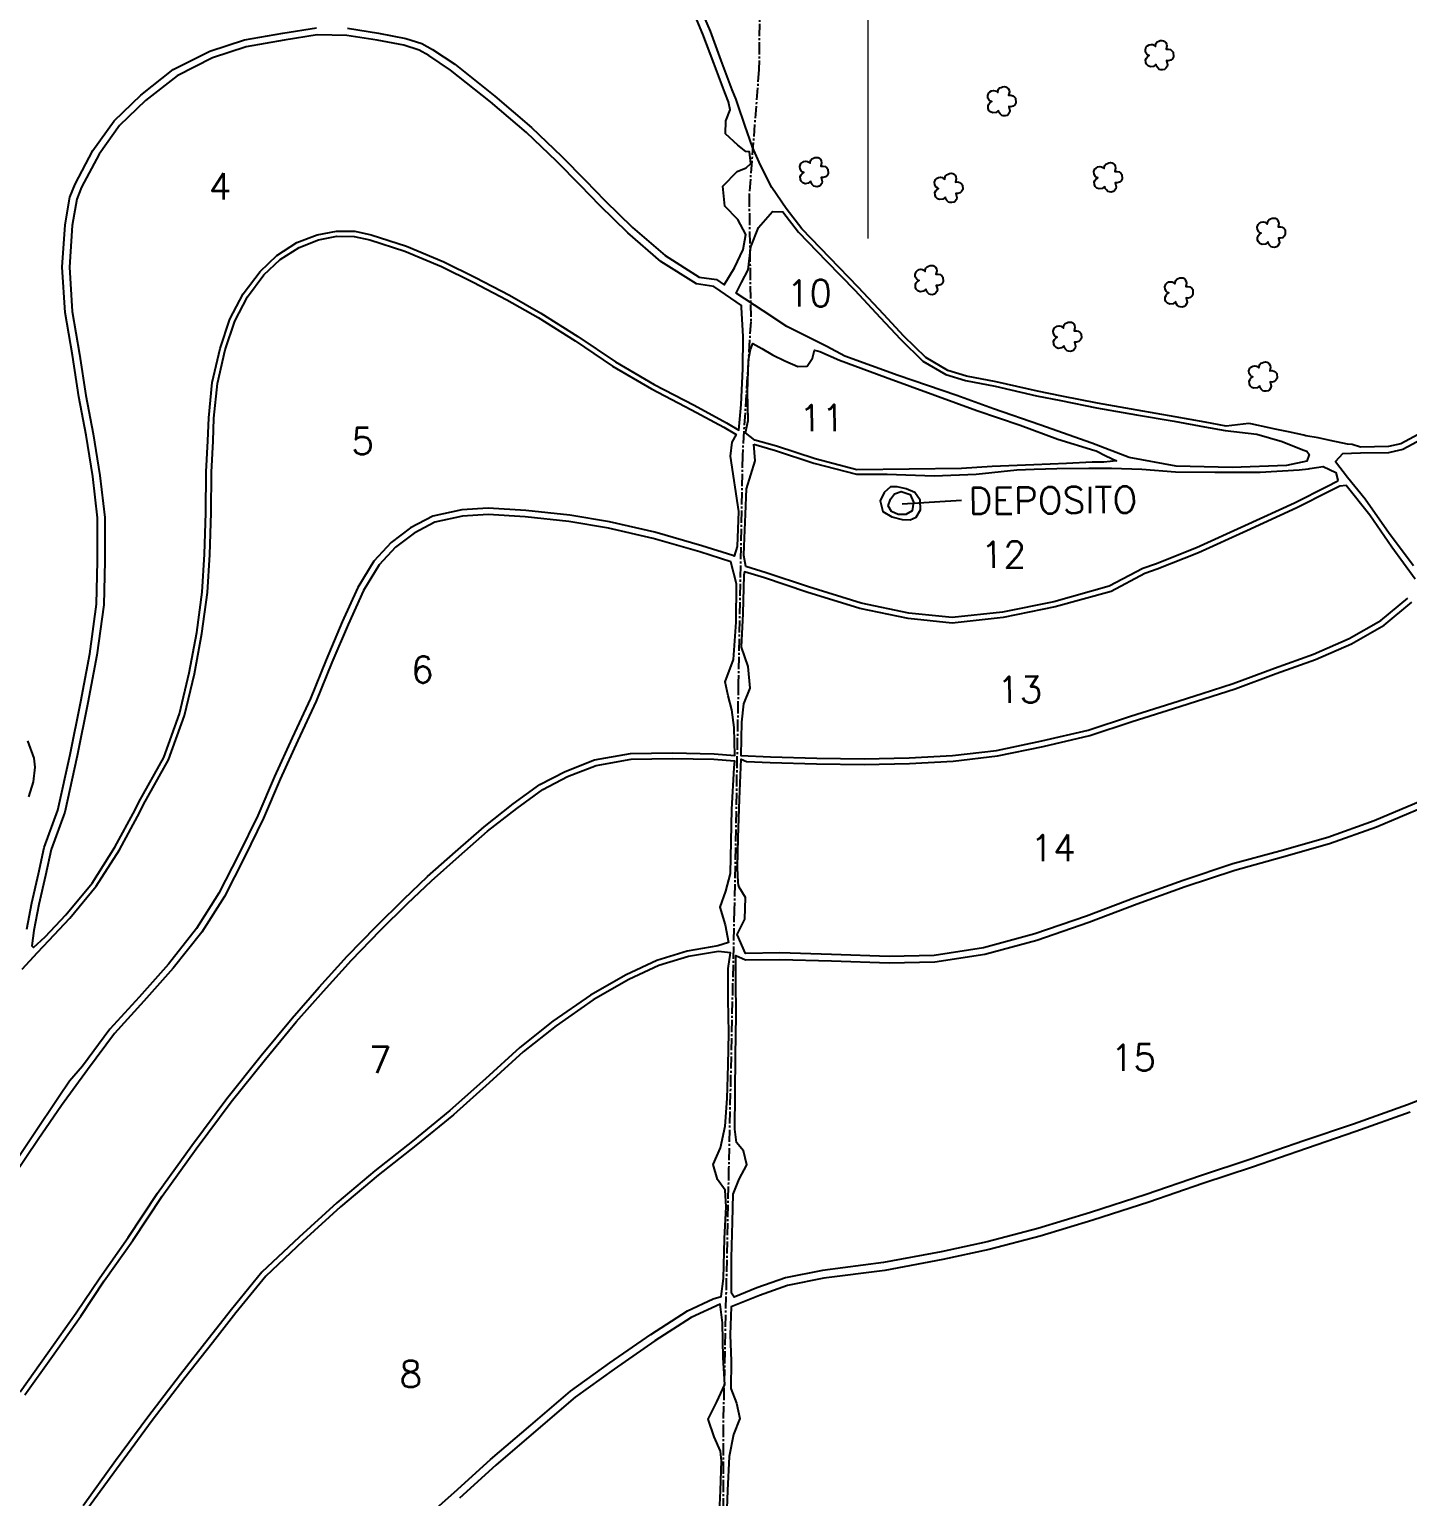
# Model space of a CAD drawing. Extents: x 725222 to 727322, y 7821032 to 7824002.
# Drawn here: x 725588 to 726265, y 7822254 to 7822974 of the extents above; entities that cross this region are included whole.
import ezdxf

# ---------------------------------------------------------------- set-up
doc = ezdxf.new("R2010")
doc.units = 0
doc.header["$MEASUREMENT"] = 0
doc.linetypes.add('CENTER2', pattern=[1.125, 0.75, -0.125, 0.125, -0.125])
doc.linetypes.add('CONTINUO', pattern=[0])
for name, color, linetype, lineweight in [('0114001243', 1, 'Continuous', 25), ('MALHA', 8, 'Continuous', 9), ('TEXTO_DIVERSOS', 7, 'Continuous', 5)]:
    doc.layers.add(name, color=color, linetype=linetype, lineweight=lineweight)
for name, color, linetype in [('0114001243003', 5, 'Continuous'), ('0114001243004', 5, 'Continuous'), ('0114001243005', 5, 'Continuous'), ('0114001243006', 5, 'Continuous'), ('0114001243007', 5, 'Continuous'), ('0114001243008', 5, 'Continuous'), ('0114001243009', 5, 'Continuous'), ('0114001243010', 5, 'Continuous'), ('0114001243011', 5, 'Continuous'), ('0114001243012', 5, 'Continuous'), ('0114001243013', 5, 'Continuous'), ('0114001243014', 5, 'Continuous'), ('0114001243015', 5, 'Continuous'), ('0114001243016', 5, 'Continuous'), ('0114001243017', 5, 'Continuous'), ('_SIMBOLO ARVORE', 118, 'Continuous'), ('DEPOSITO', 7, 'Continuous'), ('REDE_DE_LUZ', 6, 'Continuous'), ('TEXTO_NUN_TAL', 7, 'Continuous')]:
    doc.layers.add(name, color=color, linetype=linetype)
doc.styles.add('Simplex', font='simplex.shx')

msp = doc.modelspace()

# ---------------------------------------------------------------- linework, layer by layer
at = {"layer": '0114001243'}
msp.add_lwpolyline([(726272.65, 7822776.65), (726262.01, 7822770.82), (726255.96, 7822769.49), (726242.12, 7822769.27), (726238.16, 7822770.5), (726235.73, 7822770.63), (726227.3, 7822772.43), (726221.31, 7822773.82), (726215.4, 7822774.87), (726214.27, 7822775.11), (726206.75, 7822776.72), (726200.29, 7822778.02), (726197.29, 7822778.8), (726188.28, 7822780.68), (726187.29, 7822780.81), (726176.11, 7822779.59), (726165.92, 7822781.45), (726151.03, 7822784.2), (726132.45, 7822787.36), (726112.89, 7822790.82), (726095.37, 7822794.35), (726083.4, 7822796.66), (726063.19, 7822801.4), (726048.62, 7822804.13), (726039.34, 7822806.94), (726028.56, 7822813.32), (726017.8, 7822823.82), (726007.85, 7822834.4), (725995.31, 7822847.87), (725981.44, 7822862.2), (725967.65, 7822876.41), (725959.98, 7822886.43), (725952.95, 7822896.86), (725947.28, 7822907.84), (725943.43, 7822916.58), (725939.69, 7822927.5), (725936.19, 7822937.5), (725935.41, 7822939.97), (725933.37, 7822944.86), (725928.05, 7822959.17), (725922.7, 7822973.65), (725916.22, 7822988.63)], dxfattribs=at)
at = {"layer": '0114001243003'}
for points in [[(725744.38, 7822975.02), (725759.51, 7822972.65), (725772.94, 7822970.05), (725780.89, 7822967.51), (725786.16, 7822964.65), (725797.06, 7822957.32), (725816.77, 7822941.66), (725834.72, 7822926.35), (725849.48, 7822912.15), (725861.3, 7822900.2), (725870.84, 7822890.37), (725884.43, 7822877.16), (725900.47, 7822863.34), (725917.14, 7822852.79), (725925.69, 7822851.57), (725929.54, 7822848.91), (725934.49, 7822857.33), (725938.82, 7822866.4), (725940.05, 7822873.73), (725936.19, 7822881.04), (725929.87, 7822887.59), (725928.79, 7822897.4), (725935.79, 7822904.72), (725940.26, 7822906.49), (725942.54, 7822908.58), (725941.94, 7822914.29), (725940.08, 7822914.51), (725936.1, 7822917.62), (725930.15, 7822923.13), (725930.32, 7822929.53), (725932.35, 7822935.02), (725931.64, 7822938.84), (725929.73, 7822943.43), (725924.38, 7822957.81), (725919.06, 7822972.2), (725912.68, 7822986.96)], [(725586.78, 7822532.45), (725589.29, 7822545.34), (725592.53, 7822559.62), (725595.27, 7822572.48), (725602, 7822590.83), (725608.13, 7822618.3), (725613.37, 7822644.23), (725617.66, 7822667.64), (725621.04, 7822692.13), (725621.54, 7822713.3), (725621.55, 7822734.54), (725619.19, 7822754.81), (725615.9, 7822775.13), (725612.25, 7822794), (725609.22, 7822814.36), (725605.58, 7822835.42), (725604.16, 7822857.59), (725605.53, 7822878.5), (725607.92, 7822891.99), (725610.52, 7822898.49), (725619.26, 7822915.04), (725629.68, 7822929.62), (725642.81, 7822942.13), (725658.72, 7822954.69), (725676.65, 7822963.75), (725693.68, 7822969.34), (725712.64, 7822972.63), (725729.12, 7822975.28)], [(725587.01, 7822624.88), (725590.21, 7822616.41), (725590.64, 7822611.96), (725589.88, 7822604.84), (725587.56, 7822597.37)]]:
    msp.add_lwpolyline(points, dxfattribs=at)
at = {"layer": '0114001243004'}
msp.add_lwpolyline([(725937.88, 7822790.12), (725938.61, 7822807.63), (725938.74, 7822823.57), (725937.99, 7822837.91), (725938.01, 7822838.8), (725927.55, 7822846.03), (725924.38, 7822848.22), (725915.9, 7822849.43), (725898.38, 7822860.52), (725882.06, 7822874.58), (725868.37, 7822887.89), (725858.8, 7822897.75), (725847.03, 7822909.66), (725832.37, 7822923.76), (725814.55, 7822938.96), (725795, 7822954.49), (725784.35, 7822961.65), (725779.51, 7822964.28), (725772.07, 7822966.65), (725758.9, 7822969.2), (725744.08, 7822971.53), (725729.37, 7822971.78), (725713.22, 7822969.17), (725694.53, 7822965.94), (725677.99, 7822960.51), (725660.61, 7822951.73), (725645.1, 7822939.49), (725632.33, 7822927.32), (725622.25, 7822913.19), (725613.7, 7822897.02), (725611.3, 7822891.03), (725609.01, 7822878.08), (725607.67, 7822857.58), (725609.06, 7822835.83), (725612.67, 7822814.91), (725615.7, 7822794.59), (725619.34, 7822775.74), (725622.65, 7822755.3), (725625.05, 7822734.74), (725625.04, 7822713.26), (725624.54, 7822691.85), (725621.11, 7822667.08), (725616.81, 7822643.57), (725611.55, 7822617.57), (725605.37, 7822589.84), (725598.65, 7822571.51), (725595.95, 7822558.87), (725592.72, 7822544.62), (725590.2, 7822531.75), (725589.25, 7822524.26), (725590.02, 7822523.5), (725595.85, 7822528.66), (725605.96, 7822539.51), (725618.8, 7822555.09), (725630.03, 7822572.76), (725640.01, 7822591.09), (725641.84, 7822594.85), (725654.11, 7822616.73), (725661.71, 7822638.16), (725666.6, 7822658.37), (725670.26, 7822678.17), (725672.94, 7822698.04), (725674.14, 7822716.63), (725674.74, 7822736.97), (725674.97, 7822757.07), (725675.75, 7822772.29), (725676.18, 7822783.65), (725677.86, 7822800.92), (725681.75, 7822817.72), (725686.57, 7822832.1), (725693.05, 7822844.48), (725701.39, 7822855.61), (725709.69, 7822863.39), (725719.45, 7822869.7), (725729.44, 7822873.62), (725738.97, 7822875.42), (725747.94, 7822875.27), (725756.06, 7822873.57), (725773.41, 7822867.96), (725791.68, 7822860.34), (725807.3, 7822852.6), (725823.94, 7822843.88), (725839.41, 7822835.14), (725857.58, 7822823.58), (725876, 7822811.17), (725895.07, 7822800.09), (725914.64, 7822789.86), (725930.53, 7822781.25), (725936.63, 7822777.58)], close=True, dxfattribs=at)
at = {"layer": '0114001243005'}
msp.add_lwpolyline([(725584.5, 7822512.77), (725591.97, 7822520.95), (725597.64, 7822526.82), (725607.9, 7822537.81), (725620.89, 7822553.57), (725632.24, 7822571.46), (725642.29, 7822589.91), (725644.12, 7822593.66), (725656.46, 7822615.67), (725664.18, 7822637.43), (725669.11, 7822657.84), (725672.79, 7822677.76), (725675.5, 7822697.78), (725676.71, 7822716.51), (725677.31, 7822736.91), (725677.54, 7822756.99), (725678.32, 7822772.17), (725678.74, 7822783.48), (725680.41, 7822800.51), (725684.23, 7822817.02), (725688.94, 7822831.09), (725695.23, 7822843.1), (725703.31, 7822853.89), (725711.28, 7822861.36), (725720.63, 7822867.4), (725730.16, 7822871.14), (725739.19, 7822872.85), (725747.65, 7822872.7), (725755.4, 7822871.08), (725772.51, 7822865.55), (725790.62, 7822858), (725806.13, 7822850.31), (725822.72, 7822841.62), (725838.09, 7822832.94), (725856.17, 7822821.43), (725874.63, 7822808.99), (725893.82, 7822797.84), (725913.43, 7822787.59), (725929.26, 7822779.02), (725935.3, 7822775.37), (725933.16, 7822771.75), (725932.4, 7822764.88), (725936.56, 7822737.7), (725935.89, 7822720.47), (725934.38, 7822715.75), (725933.77, 7822715.94), (725918.47, 7822720.81), (725895.35, 7822727.46), (725873.16, 7822732.49), (725853.56, 7822735.75), (725831.96, 7822738.16), (725813.52, 7822739.26), (725800.48, 7822738.48), (725786.27, 7822735.31), (725775.37, 7822729.67), (725765.79, 7822722.44), (725757.35, 7822713.24), (725749.51, 7822700.31), (725741.76, 7822683.36), (725733.83, 7822664.69), (725726.1, 7822645.75), (725717.1, 7822626.38), (725708.45, 7822607.36), (725700.24, 7822588.35), (725690.95, 7822569.27), (725681.1, 7822550.05), (725670.19, 7822532.73), (725656.34, 7822515.21), (725641.98, 7822499.1), (725627.5, 7822483.22), (725614.04, 7822465.13), (725607.74, 7822457.76), (725602.7, 7822450.17), (725589.68, 7822430.83), (725577.54, 7822412.78)], dxfattribs=at)
at = {"layer": '0114001243006'}
msp.add_lwpolyline([(725583.49, 7822305.18), (725597.13, 7822324.32), (725610.98, 7822343.86), (725622.56, 7822361.16), (725636.54, 7822381.02), (725651.05, 7822402.8), (725667.82, 7822426.2), (725684.97, 7822449.28), (725701.97, 7822470.37), (725717.08, 7822488.64), (725730.45, 7822503.88), (725744.25, 7822519.09), (725758.49, 7822533.67), (725771.97, 7822547.09), (725783.71, 7822558.29), (725797.49, 7822570.37), (725811.46, 7822582.65), (725825.85, 7822593.95), (725838.93, 7822603.43), (725851.4, 7822609.92), (725865.78, 7822615.57), (725883.43, 7822618.72), (725904.01, 7822618.98), (725924.55, 7822618.63), (725934.78, 7822617.82), (725934.32, 7822631.5), (725933.16, 7822640.26), (725931.46, 7822647.11), (725930.03, 7822653.99), (725933.98, 7822664.91), (725935.29, 7822683.19), (725935.5, 7822702.02), (725932.82, 7822712.95), (725917.56, 7822717.8), (725894.56, 7822724.42), (725872.56, 7822729.41), (725853.13, 7822732.64), (725831.69, 7822735.03), (725813.52, 7822736.12), (725800.92, 7822735.36), (725787.35, 7822732.34), (725777.05, 7822727), (725767.91, 7822720.11), (725759.87, 7822711.34), (725752.29, 7822698.84), (725744.64, 7822682.1), (725736.73, 7822663.49), (725728.98, 7822644.49), (725719.96, 7822625.07), (725711.32, 7822606.09), (725703.09, 7822587.04), (725693.76, 7822567.87), (725683.83, 7822548.5), (725672.76, 7822530.91), (725658.74, 7822513.19), (725644.31, 7822497), (725629.92, 7822481.22), (725616.57, 7822463.27), (725603.85, 7822445.78), (725592.28, 7822429.06), (725580.14, 7822411.02)], dxfattribs=at)
at = {"layer": '0114001243007'}
msp.add_lwpolyline([(725585.77, 7822303.62), (725599.38, 7822322.73), (725613.25, 7822342.29), (725624.83, 7822359.6), (725638.82, 7822379.46), (725653.32, 7822401.23), (725670.05, 7822424.58), (725687.15, 7822447.59), (725704.11, 7822468.62), (725719.18, 7822486.85), (725732.51, 7822502.04), (725746.26, 7822517.19), (725760.45, 7822531.73), (725773.9, 7822545.12), (725785.58, 7822556.25), (725799.31, 7822568.29), (725813.23, 7822580.52), (725827.51, 7822591.75), (725840.39, 7822601.08), (725852.55, 7822607.41), (725866.54, 7822612.9), (725883.69, 7822615.96), (725904, 7822616.22), (725924.42, 7822615.87), (725934.57, 7822615.07), (725934.25, 7822611.62), (725933.02, 7822591.4), (725932.39, 7822559.73), (725930.07, 7822551.12), (725927.28, 7822543.16), (725930.02, 7822534.61), (725931.62, 7822525.81), (725926.28, 7822524.17), (725911.28, 7822521.62), (725896.33, 7822517.05), (725881.3, 7822510.03), (725863.71, 7822500.02), (725845.22, 7822487.19), (725828.99, 7822474.3), (725812.11, 7822458.98), (725794.6, 7822443.31), (725776.3, 7822428.25), (725757.74, 7822413.66), (725739.15, 7822398.01), (725720.55, 7822381.1), (725702.23, 7822363.88), (725687.3, 7822345.64), (725675.81, 7822330.93), (725662.26, 7822313.71), (725646.22, 7822292.63), (725630.36, 7822271.24), (725614.4, 7822249.18)], dxfattribs=at)
at = {"layer": '0114001243008'}
msp.add_lwpolyline([(725779.23, 7822240.1), (725796.84, 7822255.66), (725814.68, 7822271.95), (725834.52, 7822288.77), (725853.97, 7822305.47), (725873.3, 7822319.4), (725893.35, 7822333.28), (725911.37, 7822344.94), (725924.02, 7822350.82), (725928.06, 7822352.01), (725929.2, 7822360.81), (725929.56, 7822380.38), (725930.46, 7822396.01), (725929.88, 7822404.24), (725926.11, 7822409.42), (725924.13, 7822416.83), (725927.65, 7822424.99), (725929.91, 7822435.65), (725930.95, 7822449.26), (725931.4, 7822465.55), (725931.7, 7822481.49), (725931.43, 7822497.95), (725931.38, 7822513.04), (725932.65, 7822520.82), (725926.74, 7822521.49), (725911.91, 7822518.96), (725897.31, 7822514.51), (725882.55, 7822507.62), (725865.16, 7822497.72), (725846.84, 7822485), (725830.75, 7822472.23), (725813.93, 7822456.96), (725796.37, 7822441.25), (725778, 7822426.13), (725759.46, 7822411.55), (725740.94, 7822395.96), (725722.4, 7822379.1), (725704.23, 7822362.02), (725689.43, 7822343.94), (725677.95, 7822329.26), (725664.41, 7822312.05), (725648.39, 7822291), (725632.55, 7822269.63), (725616.62, 7822247.61)], dxfattribs=at)
at = {"layer": '0114001243009'}
msp.add_lwpolyline([(725926.94, 7822242.22), (725927.69, 7822256.73), (725928.12, 7822271.17), (725927.72, 7822276), (725924.48, 7822282.98), (725921.52, 7822291.73), (725925.94, 7822300.25), (725929.73, 7822308.78), (725929.01, 7822321.77), (725928.64, 7822339.04), (725927.46, 7822348.28), (725913.19, 7822341.64), (725895.44, 7822330.16), (725875.47, 7822316.33), (725856.3, 7822302.51), (725836.96, 7822285.91), (725817.17, 7822269.12), (725799.36, 7822252.86)], dxfattribs=at)
at = {"layer": '0114001243010'}
msp.add_lwpolyline([(725958.35, 7822884.84), (725965.93, 7822874.93), (725979.82, 7822860.63), (725993.67, 7822846.31), (726006.2, 7822832.86), (726016.19, 7822822.23), (726027.17, 7822811.51), (726038.42, 7822804.85), (726048.08, 7822801.93), (726062.72, 7822799.19), (726082.93, 7822794.45), (726094.93, 7822792.14), (726112.47, 7822788.6), (726132.07, 7822785.13), (726150.63, 7822781.97), (726165.51, 7822779.23), (726175.68, 7822777.37), (726191.27, 7822775.57), (726203.75, 7822771.97), (726213.89, 7822767.97), (726215.81, 7822767.21), (726216.91, 7822765.55), (726215.88, 7822762.4), (726205.75, 7822760.27), (726179.05, 7822759.2), (726151.62, 7822759.92), (726128.55, 7822764.21), (726110.1, 7822771.18), (726084.6, 7822780.14), (726061.88, 7822788.01), (726043.81, 7822794.58), (726015.03, 7822804.43), (725988.72, 7822813.93), (725979.87, 7822818.61), (725960.26, 7822828.58), (725948.56, 7822836.22), (725935.28, 7822844.96), (725937.97, 7822850.15), (725941.22, 7822856.31), (725942.52, 7822867.66), (725946.36, 7822877.11), (725953.14, 7822884.94), (725958.37, 7822884.84)], close=True, dxfattribs=at)
at = {"layer": '0114001243011'}
msp.add_lwpolyline([(726110.33, 7822761.79), (726097.65, 7822761.25), (726081.64, 7822760.58), (726061.14, 7822759.73), (726046.11, 7822758.69), (725994.72, 7822758.1), (725974.21, 7822763.46), (725955.26, 7822769.64), (725944.6, 7822772.72), (725939.98, 7822776.28), (725941.19, 7822782.3), (725940.96, 7822796.38), (725941.45, 7822812), (725942.36, 7822817.22), (725943.5, 7822820.09), (725947.95, 7822817.62), (725953.28, 7822814.58), (725959.25, 7822811.64), (725965.71, 7822808.87), (725970.33, 7822808.95), (725972.93, 7822812.96), (725973.89, 7822816.81), (725976.41, 7822816.18), (725986.19, 7822811.91), (726008.74, 7822803.65), (726033.03, 7822794.78), (726053.57, 7822787.22), (726074.99, 7822780.02), (726093.41, 7822773.23), (726111.55, 7822767.66), (726112.21, 7822767.42), (726117, 7822765), (726122.22, 7822762.44), (726115.97, 7822761.94)], close=True, dxfattribs=at)
at = {"layer": '0114001243012'}
msp.add_lwpolyline([(725944, 7822770.65), (725954.63, 7822767.58), (725973.6, 7822761.39), (725994.45, 7822755.94), (726009.57, 7822756.02), (726032.64, 7822755.17), (726053.29, 7822756.02), (726073.22, 7822758.06), (726081.73, 7822758.42), (726092.89, 7822758.7), (726108.67, 7822758.83), (726119.88, 7822758.89), (726134.78, 7822758.5), (726151.34, 7822757.12), (726170.57, 7822756.93), (726192.91, 7822756.89), (726212.02, 7822758.11), (726216.62, 7822758.62), (726217.31, 7822758.73), (726223.84, 7822759.71), (726230.12, 7822756.78), (726231.08, 7822753.04), (726230.76, 7822752.39), (726225.98, 7822749.94), (726209.81, 7822741.76), (726185.27, 7822730.57), (726161.55, 7822719.8), (726141.39, 7822711.81), (726135.19, 7822709.65), (726118.67, 7822700.89), (726091.43, 7822693.3), (726066.19, 7822688.13), (726041.48, 7822685.52), (726020.26, 7822687.67), (725996.72, 7822692.53), (725970.84, 7822700.57), (725950.14, 7822707.55), (725940.19, 7822710.57), (725939.07, 7822715.93), (725939.22, 7822720.57), (725939.97, 7822736.26), (725940.38, 7822748.75), (725944.64, 7822762.45)], close=True, dxfattribs=at)
at = {"layer": '0114001243013'}
msp.add_lwpolyline([(726269.09, 7822704.35), (726257.61, 7822720.11), (726246.74, 7822735.81), (726235.06, 7822750.46), (726231.97, 7822750.02), (726227.19, 7822747.56), (726210.97, 7822739.36), (726186.37, 7822728.14), (726162.6, 7822717.34), (726142.32, 7822709.31), (726136.26, 7822707.2), (726119.67, 7822698.4), (726092.06, 7822690.71), (726066.59, 7822685.49), (726041.49, 7822682.83), (726019.85, 7822685.03), (725996.06, 7822689.95), (725970.02, 7822698.03), (725949.32, 7822705.01), (725939.42, 7822708.01), (725939.15, 7822706.41), (725938.58, 7822687.48), (725937.8, 7822671.04), (725941.06, 7822661.49), (725942.06, 7822650.89), (725939.01, 7822643.07), (725937.95, 7822634.11), (725937.7, 7822617.78), (725952.21, 7822617.06), (725974.95, 7822616.49), (725998.21, 7822616.16), (726020.43, 7822616.55), (726041.72, 7822617.78), (726063.37, 7822620.28), (726085.56, 7822624.88), (726108.36, 7822630.25), (726129.1, 7822637), (726149.49, 7822643.47), (726164.37, 7822648.17), (726179.65, 7822653.15), (726199.86, 7822660.59), (726219.05, 7822667.48), (726236.54, 7822675.16), (726252.25, 7822684.08), (726265.52, 7822695.11)], dxfattribs=at)
at = {"layer": '0114001243014'}
msp.add_lwpolyline([(726271.81, 7822595.24), (726248.93, 7822585.7), (726226.05, 7822577.48), (726202.48, 7822570.75), (726179.48, 7822564.47), (726155.05, 7822556.32), (726131.34, 7822547.89), (726107.61, 7822538.79), (726082.16, 7822530.07), (726056.88, 7822523.26), (726032.65, 7822519.47), (726010.53, 7822519.06), (725982.26, 7822520.02), (725956.86, 7822520.73), (725939.95, 7822520.55), (725935.77, 7822529.87), (725939.54, 7822537.32), (725939.95, 7822547.95), (725936.82, 7822553.08), (725936.58, 7822554.21), (725936.27, 7822555.33), (725936.07, 7822562.8), (725936.29, 7822577.34), (725937.01, 7822596.37), (725937.78, 7822616.02), (725940.48, 7822614.77), (725952.11, 7822614.3), (725974.9, 7822613.73), (725998.21, 7822613.4), (726020.53, 7822613.79), (726041.96, 7822615.03), (726063.81, 7822617.55), (726086.16, 7822622.18), (726109.11, 7822627.59), (726129.94, 7822634.38), (726150.32, 7822640.83), (726165.22, 7822645.54), (726180.55, 7822650.55), (726200.81, 7822658), (726220.07, 7822664.91), (726237.78, 7822672.68), (726253.83, 7822681.8), (726267.38, 7822693.06)], dxfattribs=at)
at = {"layer": '0114001243015'}
msp.add_lwpolyline([(726291.05, 7822456.09), (726265.26, 7822446.15), (726238.67, 7822436.66), (726214.4, 7822428.38), (726187.78, 7822419.23), (726163.52, 7822411.2), (726136.92, 7822402.08), (726109.42, 7822393.21), (726083.63, 7822385.41), (726058.76, 7822378.86), (726036.11, 7822373.98), (726007.72, 7822368.66), (725977.74, 7822364.79), (725959.62, 7822361.08), (725945.52, 7822356.17), (725934.36, 7822351.71), (725932.99, 7822353.65), (725933.05, 7822370.99), (725933.58, 7822388.65), (725933.81, 7822402.27), (725936.87, 7822409.69), (725940.54, 7822416.68), (725938.99, 7822423.45), (725935.51, 7822427.7), (725934.63, 7822434.12), (725934.84, 7822451.67), (725935.09, 7822470.27), (725935.4, 7822490.25), (725935.16, 7822507.61), (725935.12, 7822518.48), (725935.17, 7822519.44), (725939.98, 7822517.4), (725956.83, 7822517.58), (725982.16, 7822516.87), (726010.51, 7822515.91), (726032.93, 7822516.32), (726057.53, 7822520.18), (726083.09, 7822527.06), (726108.68, 7822535.83), (726132.43, 7822544.94), (726156.07, 7822553.34), (726180.4, 7822561.46), (726203.33, 7822567.72), (726227.01, 7822574.48), (726250.07, 7822582.76), (726273.34, 7822592.47)], dxfattribs=at)
at = {"layer": '0114001243016'}
msp.add_lwpolyline([(726266.62, 7822442.47), (726239.96, 7822432.95), (726215.67, 7822424.67), (726189.03, 7822415.52), (726164.77, 7822407.49), (726138.15, 7822398.36), (726110.58, 7822389.47), (726084.7, 7822381.63), (726059.67, 7822375.05), (726036.89, 7822370.13), (726008.34, 7822364.78), (725978.38, 7822360.92), (725960.66, 7822357.29), (725946.89, 7822352.5), (725932.94, 7822346.92), (725932.49, 7822333.2), (725932.95, 7822320.24), (725932.67, 7822306.78), (725935.46, 7822299.5), (725937.24, 7822291.97), (725934.02, 7822284.23), (725931.95, 7822273.42), (725931.1, 7822256.63), (725930.47, 7822239.03)], dxfattribs=at)
at = {"layer": '0114001243017'}
msp.add_lwpolyline([(726274.28, 7822774.14), (726263.06, 7822768), (726256.59, 7822766.58), (726256.01, 7822766.51), (726242.17, 7822766.29), (726233.36, 7822766.01), (726229.83, 7822762.19), (726235.79, 7822754.43), (726244.5, 7822743.79), (726256.33, 7822727.04), (726268.31, 7822711.17)], dxfattribs=at)
at = {"layer": '_SIMBOLO ARVORE', "linetype": 'CONTINUO'}
for points in [[(726141.77, 7822957.32, 0), (726140.53, 7822956.27, 0), (726138.94, 7822956.09, 0), (726137.82, 7822956.53, 0), (726137.02, 7822957.31, 0), (726136.69, 7822958.21, 0), (726136.6, 7822959.55, 0), (726137.03, 7822960.39, 0), (726137.48, 7822961.01, 0), (726138.39, 7822961.63, 0), (726137.81, 7822961.81, 0), (726137.24, 7822962.28, 0), (726136.57, 7822963.34, 0), (726136.45, 7822964.6, 0), (726136.93, 7822965.92, 0), (726137.44, 7822966.39, 0), (726138.37, 7822966.96, 0), (726139.35, 7822967.09, 0), (726140.13, 7822966.98, 0), (726140.75, 7822966.69, 0), (726141.42, 7822966.09, 0), (726141.63, 7822967.24, 0), (726141.8, 7822967.7, 0), (726142.3, 7822968.34, 0), (726143.06, 7822968.62, 0), (726143.79, 7822968.95, 0), (726144.62, 7822969.02, 0), (726145.4, 7822968.91, 0), (726146.03, 7822968.57, 0), (726146.5, 7822968.06, 0), (726146.92, 7822967.25, 0), (726147.08, 7822966.34, 0), (726146.7, 7822964.73, 0), (726147.83, 7822964.75, 0), (726148.77, 7822964.52, 0), (726149.65, 7822963.82, 0), (726150.14, 7822963.26, 0), (726150.28, 7822961.04, 0), (726149.73, 7822960.04, 0), (726149.01, 7822959.38, 0), (726147.87, 7822959.08, 0), (726146.87, 7822959.16, 0), (726147.4, 7822957.09, 0), (726147.15, 7822956.2, 0), (726146.55, 7822955.36, 0), (726145.89, 7822954.83, 0), (726144.95, 7822954.6, 0), (726144.02, 7822954.65, 0), (726143.32, 7822954.85, 0), (726142.52, 7822955.64, 0), (726141.98, 7822956.35, 0), (726141.81, 7822957.42, 0)], [(726064.31, 7822934.7, 0), (726063.06, 7822933.65, 0), (726061.48, 7822933.47, 0), (726060.35, 7822933.91, 0), (726059.55, 7822934.7, 0), (726059.22, 7822935.6, 0), (726059.13, 7822936.93, 0), (726059.56, 7822937.77, 0), (726060.01, 7822938.39, 0), (726060.93, 7822939.01, 0), (726060.35, 7822939.19, 0), (726059.77, 7822939.67, 0), (726059.1, 7822940.73, 0), (726058.98, 7822941.99, 0), (726059.47, 7822943.3, 0), (726059.98, 7822943.77, 0), (726060.91, 7822944.34, 0), (726061.88, 7822944.47, 0), (726062.66, 7822944.36, 0), (726063.28, 7822944.08, 0), (726063.96, 7822943.47, 0), (726064.16, 7822944.63, 0), (726064.33, 7822945.09, 0), (726064.84, 7822945.73, 0), (726065.59, 7822946, 0), (726066.32, 7822946.33, 0), (726067.15, 7822946.4, 0), (726067.93, 7822946.29, 0), (726068.56, 7822945.96, 0), (726069.04, 7822945.45, 0), (726069.45, 7822944.63, 0), (726069.61, 7822943.73, 0), (726069.23, 7822942.11, 0), (726070.37, 7822942.13, 0), (726071.3, 7822941.9, 0), (726072.19, 7822941.2, 0), (726072.67, 7822940.65, 0), (726072.81, 7822938.42, 0), (726072.26, 7822937.43, 0), (726071.54, 7822936.76, 0), (726070.4, 7822936.46, 0), (726069.4, 7822936.55, 0), (726069.93, 7822934.47, 0), (726069.69, 7822933.58, 0), (726069.09, 7822932.74, 0), (726068.43, 7822932.21, 0), (726067.49, 7822931.98, 0), (726066.55, 7822932.04, 0), (726065.86, 7822932.24, 0), (726065.06, 7822933.02, 0), (726064.51, 7822933.73, 0), (726064.34, 7822934.81, 0)], [(725972.04, 7822899.9, 0), (725970.79, 7822898.86, 0), (725969.21, 7822898.68, 0), (725968.08, 7822899.11, 0), (725967.28, 7822899.9, 0), (725966.95, 7822900.8, 0), (725966.86, 7822902.13, 0), (725967.29, 7822902.97, 0), (725967.75, 7822903.59, 0), (725968.66, 7822904.21, 0), (725968.08, 7822904.4, 0), (725967.51, 7822904.87, 0), (725966.84, 7822905.93, 0), (725966.71, 7822907.19, 0), (725967.2, 7822908.51, 0), (725967.71, 7822908.98, 0), (725968.64, 7822909.55, 0), (725969.62, 7822909.68, 0), (725970.4, 7822909.56, 0), (725971.01, 7822909.28, 0), (725971.69, 7822908.68, 0), (725971.89, 7822909.83, 0), (725972.07, 7822910.29, 0), (725972.57, 7822910.93, 0), (725973.32, 7822911.21, 0), (725974.06, 7822911.53, 0), (725974.88, 7822911.61, 0), (725975.66, 7822911.5, 0), (725976.3, 7822911.16, 0), (725976.77, 7822910.65, 0), (725977.18, 7822909.84, 0), (725977.34, 7822908.93, 0), (725976.97, 7822907.32, 0), (725978.1, 7822907.33, 0), (725979.04, 7822907.11, 0), (725979.92, 7822906.41, 0), (725980.41, 7822905.85, 0), (725980.54, 7822903.63, 0), (725980, 7822902.63, 0), (725979.27, 7822901.97, 0), (725978.13, 7822901.66, 0), (725977.13, 7822901.75, 0), (725977.67, 7822899.67, 0), (725977.42, 7822898.79, 0), (725976.82, 7822897.94, 0), (725976.16, 7822897.42, 0), (725975.22, 7822897.19, 0), (725974.29, 7822897.24, 0), (725973.59, 7822897.44, 0), (725972.79, 7822898.23, 0), (725972.25, 7822898.94, 0), (725972.08, 7822900.01, 0)], [(726116.53, 7822897.29, 0), (726115.29, 7822896.25, 0), (726113.7, 7822896.07, 0), (726112.57, 7822896.5, 0), (726111.77, 7822897.29, 0), (726111.44, 7822898.19, 0), (726111.35, 7822899.52, 0), (726111.78, 7822900.36, 0), (726112.24, 7822900.98, 0), (726113.15, 7822901.6, 0), (726112.57, 7822901.79, 0), (726112, 7822902.26, 0), (726111.33, 7822903.32, 0), (726111.21, 7822904.58, 0), (726111.69, 7822905.9, 0), (726112.2, 7822906.37, 0), (726113.13, 7822906.94, 0), (726114.11, 7822907.07, 0), (726114.89, 7822906.95, 0), (726115.5, 7822906.67, 0), (726116.18, 7822906.07, 0), (726116.38, 7822907.22, 0), (726116.56, 7822907.68, 0), (726117.06, 7822908.32, 0), (726117.81, 7822908.6, 0), (726118.55, 7822908.92, 0), (726119.37, 7822909, 0), (726120.16, 7822908.89, 0), (726120.79, 7822908.55, 0), (726121.26, 7822908.04, 0), (726121.67, 7822907.23, 0), (726121.84, 7822906.32, 0), (726121.46, 7822904.71, 0), (726122.59, 7822904.72, 0), (726123.53, 7822904.5, 0), (726124.41, 7822903.8, 0), (726124.9, 7822903.24, 0), (726125.03, 7822901.02, 0), (726124.49, 7822900.02, 0), (726123.76, 7822899.36, 0), (726122.62, 7822899.05, 0), (726121.62, 7822899.14, 0), (726122.16, 7822897.06, 0), (726121.91, 7822896.18, 0), (726121.31, 7822895.33, 0), (726120.65, 7822894.81, 0), (726119.71, 7822894.58, 0), (726118.78, 7822894.63, 0), (726118.08, 7822894.83, 0), (726117.28, 7822895.62, 0), (726116.74, 7822896.33, 0), (726116.57, 7822897.4, 0)], [(726038.19, 7822892.07, 0), (726036.95, 7822891.03, 0), (726035.36, 7822890.85, 0), (726034.24, 7822891.28, 0), (726033.43, 7822892.07, 0), (726033.1, 7822892.97, 0), (726033.01, 7822894.3, 0), (726033.45, 7822895.14, 0), (726033.9, 7822895.76, 0), (726034.81, 7822896.38, 0), (726034.23, 7822896.57, 0), (726033.66, 7822897.04, 0), (726032.99, 7822898.1, 0), (726032.87, 7822899.36, 0), (726033.35, 7822900.68, 0), (726033.86, 7822901.15, 0), (726034.79, 7822901.72, 0), (726035.77, 7822901.85, 0), (726036.55, 7822901.74, 0), (726037.17, 7822901.45, 0), (726037.84, 7822900.85, 0), (726038.05, 7822902, 0), (726038.22, 7822902.46, 0), (726038.72, 7822903.1, 0), (726039.48, 7822903.38, 0), (726040.21, 7822903.7, 0), (726041.04, 7822903.78, 0), (726041.82, 7822903.67, 0), (726042.45, 7822903.33, 0), (726042.92, 7822902.82, 0), (726043.34, 7822902.01, 0), (726043.5, 7822901.1, 0), (726043.12, 7822899.49, 0), (726044.25, 7822899.5, 0), (726045.19, 7822899.28, 0), (726046.07, 7822898.58, 0), (726046.56, 7822898.02, 0), (726046.69, 7822895.8, 0), (726046.15, 7822894.8, 0), (726045.42, 7822894.14, 0), (726044.28, 7822893.83, 0), (726043.28, 7822893.92, 0), (726043.82, 7822891.84, 0), (726043.57, 7822890.96, 0), (726042.97, 7822890.11, 0), (726042.31, 7822889.59, 0), (726041.37, 7822889.36, 0), (726040.44, 7822889.41, 0), (726039.74, 7822889.61, 0), (726038.94, 7822890.4, 0), (726038.4, 7822891.11, 0), (726038.23, 7822892.18, 0)], [(726196.73, 7822870.08, 0), (726195.49, 7822869.03, 0), (726193.9, 7822868.85, 0), (726192.78, 7822869.29, 0), (726191.98, 7822870.08, 0), (726191.64, 7822870.98, 0), (726191.56, 7822872.31, 0), (726191.99, 7822873.15, 0), (726192.44, 7822873.77, 0), (726193.35, 7822874.39, 0), (726192.77, 7822874.57, 0), (726192.2, 7822875.05, 0), (726191.53, 7822876.11, 0), (726191.41, 7822877.37, 0), (726191.89, 7822878.68, 0), (726192.4, 7822879.15, 0), (726193.33, 7822879.72, 0), (726194.31, 7822879.85, 0), (726195.09, 7822879.74, 0), (726195.71, 7822879.46, 0), (726196.38, 7822878.85, 0), (726196.59, 7822880.01, 0), (726196.76, 7822880.47, 0), (726197.26, 7822881.11, 0), (726198.02, 7822881.38, 0), (726198.75, 7822881.71, 0), (726199.58, 7822881.78, 0), (726200.36, 7822881.67, 0), (726200.99, 7822881.34, 0), (726201.46, 7822880.83, 0), (726201.88, 7822880.01, 0), (726202.04, 7822879.11, 0), (726201.66, 7822877.49, 0), (726202.79, 7822877.51, 0), (726203.73, 7822877.28, 0), (726204.61, 7822876.58, 0), (726205.1, 7822876.03, 0), (726205.23, 7822873.8, 0), (726204.69, 7822872.81, 0), (726203.97, 7822872.14, 0), (726202.82, 7822871.84, 0), (726201.83, 7822871.93, 0), (726202.36, 7822869.85, 0), (726202.11, 7822868.96, 0), (726201.51, 7822868.12, 0), (726200.85, 7822867.59, 0), (726199.91, 7822867.36, 0), (726198.98, 7822867.42, 0), (726198.28, 7822867.62, 0), (726197.48, 7822868.4, 0), (726196.94, 7822869.11, 0), (726196.77, 7822870.19, 0)], [(726028.62, 7822846.84, 0), (726027.37, 7822845.79, 0), (726025.79, 7822845.61, 0), (726024.66, 7822846.05, 0), (726023.86, 7822846.84, 0), (726023.53, 7822847.74, 0), (726023.44, 7822849.07, 0), (726023.87, 7822849.91, 0), (726024.33, 7822850.53, 0), (726025.24, 7822851.15, 0), (726024.66, 7822851.33, 0), (726024.09, 7822851.81, 0), (726023.41, 7822852.87, 0), (726023.29, 7822854.13, 0), (726023.78, 7822855.44, 0), (726024.29, 7822855.91, 0), (726025.22, 7822856.48, 0), (726026.19, 7822856.61, 0), (726026.97, 7822856.5, 0), (726027.59, 7822856.22, 0), (726028.27, 7822855.61, 0), (726028.47, 7822856.77, 0), (726028.64, 7822857.23, 0), (726029.15, 7822857.87, 0), (726029.9, 7822858.14, 0), (726030.64, 7822858.47, 0), (726031.46, 7822858.54, 0), (726032.24, 7822858.43, 0), (726032.88, 7822858.1, 0), (726033.35, 7822857.59, 0), (726033.76, 7822856.77, 0), (726033.92, 7822855.87, 0), (726033.55, 7822854.25, 0), (726034.68, 7822854.27, 0), (726035.62, 7822854.04, 0), (726036.5, 7822853.34, 0), (726036.99, 7822852.79, 0), (726037.12, 7822850.56, 0), (726036.57, 7822849.57, 0), (726035.85, 7822848.9, 0), (726034.71, 7822848.6, 0), (726033.71, 7822848.69, 0), (726034.24, 7822846.61, 0), (726034, 7822845.72, 0), (726033.4, 7822844.88, 0), (726032.74, 7822844.35, 0), (726031.8, 7822844.12, 0), (726030.87, 7822844.18, 0), (726030.17, 7822844.38, 0), (726029.37, 7822845.16, 0), (726028.82, 7822845.87, 0), (726028.66, 7822846.95, 0)], [(726151.35, 7822840.75, 0), (726150.1, 7822839.7, 0), (726148.52, 7822839.52, 0), (726147.39, 7822839.96, 0), (726146.59, 7822840.75, 0), (726146.26, 7822841.65, 0), (726146.17, 7822842.98, 0), (726146.6, 7822843.82, 0), (726147.06, 7822844.44, 0), (726147.97, 7822845.06, 0), (726147.39, 7822845.24, 0), (726146.82, 7822845.72, 0), (726146.14, 7822846.78, 0), (726146.02, 7822848.04, 0), (726146.51, 7822849.35, 0), (726147.02, 7822849.82, 0), (726147.95, 7822850.39, 0), (726148.92, 7822850.52, 0), (726149.71, 7822850.41, 0), (726150.32, 7822850.13, 0), (726151, 7822849.52, 0), (726151.2, 7822850.68, 0), (726151.37, 7822851.14, 0), (726151.88, 7822851.78, 0), (726152.63, 7822852.05, 0), (726153.37, 7822852.38, 0), (726154.19, 7822852.45, 0), (726154.97, 7822852.34, 0), (726155.61, 7822852.01, 0), (726156.08, 7822851.5, 0), (726156.49, 7822850.68, 0), (726156.65, 7822849.78, 0), (726156.28, 7822848.16, 0), (726157.41, 7822848.18, 0), (726158.35, 7822847.95, 0), (726159.23, 7822847.26, 0), (726159.72, 7822846.7, 0), (726159.85, 7822844.47, 0), (726159.3, 7822843.48, 0), (726158.58, 7822842.81, 0), (726157.44, 7822842.51, 0), (726156.44, 7822842.6, 0), (726156.97, 7822840.52, 0), (726156.73, 7822839.63, 0), (726156.13, 7822838.79, 0), (726155.47, 7822838.26, 0), (726154.53, 7822838.03, 0), (726153.6, 7822838.09, 0), (726152.9, 7822838.29, 0), (726152.1, 7822839.07, 0), (726151.55, 7822839.78, 0), (726151.39, 7822840.86, 0)], [(726096.51, 7822819, 0), (726095.27, 7822817.96, 0), (726093.68, 7822817.77, 0), (726092.55, 7822818.21, 0), (726091.75, 7822819, 0), (726091.42, 7822819.9, 0), (726091.33, 7822821.23, 0), (726091.77, 7822822.07, 0), (726092.22, 7822822.69, 0), (726093.13, 7822823.31, 0), (726092.55, 7822823.5, 0), (726091.98, 7822823.97, 0), (726091.31, 7822825.03, 0), (726091.19, 7822826.29, 0), (726091.67, 7822827.61, 0), (726092.18, 7822828.08, 0), (726093.11, 7822828.64, 0), (726094.09, 7822828.78, 0), (726094.87, 7822828.66, 0), (726095.48, 7822828.38, 0), (726096.16, 7822827.77, 0), (726096.36, 7822828.93, 0), (726096.54, 7822829.39, 0), (726097.04, 7822830.03, 0), (726097.79, 7822830.31, 0), (726098.53, 7822830.63, 0), (726099.35, 7822830.71, 0), (726100.14, 7822830.6, 0), (726100.77, 7822830.26, 0), (726101.24, 7822829.75, 0), (726101.65, 7822828.94, 0), (726101.82, 7822828.03, 0), (726101.44, 7822826.41, 0), (726102.57, 7822826.43, 0), (726103.51, 7822826.21, 0), (726104.39, 7822825.51, 0), (726104.88, 7822824.95, 0), (726105.01, 7822822.72, 0), (726104.47, 7822821.73, 0), (726103.74, 7822821.07, 0), (726102.6, 7822820.76, 0), (726101.6, 7822820.85, 0), (726102.14, 7822818.77, 0), (726101.89, 7822817.89, 0), (726101.29, 7822817.04, 0), (726100.63, 7822816.52, 0), (726099.69, 7822816.28, 0), (726098.76, 7822816.34, 0), (726098.06, 7822816.54, 0), (726097.26, 7822817.33, 0), (726096.72, 7822818.03, 0), (726096.55, 7822819.11, 0)], [(726192.65, 7822799.4, 0), (726191.41, 7822798.35, 0), (726189.82, 7822798.17, 0), (726188.7, 7822798.61, 0), (726187.9, 7822799.4, 0), (726187.56, 7822800.3, 0), (726187.48, 7822801.63, 0), (726187.91, 7822802.47, 0), (726188.36, 7822803.09, 0), (726189.27, 7822803.71, 0), (726188.69, 7822803.89, 0), (726188.12, 7822804.37, 0), (726187.45, 7822805.43, 0), (726187.33, 7822806.69, 0), (726187.81, 7822808, 0), (726188.32, 7822808.47, 0), (726189.25, 7822809.04, 0), (726190.23, 7822809.17, 0), (726191.01, 7822809.06, 0), (726191.63, 7822808.78, 0), (726192.3, 7822808.17, 0), (726192.51, 7822809.33, 0), (726192.68, 7822809.79, 0), (726193.18, 7822810.43, 0), (726193.94, 7822810.7, 0), (726194.67, 7822811.03, 0), (726195.5, 7822811.1, 0), (726196.28, 7822810.99, 0), (726196.91, 7822810.66, 0), (726197.38, 7822810.15, 0), (726197.8, 7822809.33, 0), (726197.96, 7822808.43, 0), (726197.58, 7822806.81, 0), (726198.71, 7822806.83, 0), (726199.65, 7822806.6, 0), (726200.53, 7822805.91, 0), (726201.02, 7822805.35, 0), (726201.15, 7822803.12, 0), (726200.61, 7822802.13, 0), (726199.89, 7822801.46, 0), (726198.74, 7822801.16, 0), (726197.74, 7822801.25, 0), (726198.28, 7822799.17, 0), (726198.03, 7822798.28, 0), (726197.43, 7822797.44, 0), (726196.77, 7822796.91, 0), (726195.83, 7822796.68, 0), (726194.9, 7822796.74, 0), (726194.2, 7822796.94, 0), (726193.4, 7822797.72, 0), (726192.86, 7822798.43, 0), (726192.69, 7822799.51, 0)]]:
    msp.add_polyline3d(points, dxfattribs=at)
at = {"layer": 'DEPOSITO'}
for points in [[(726016.93, 7822733.67), (726020.8, 7822733.51), (726023.81, 7822734.78), (726025.87, 7822738.36), (726025.73, 7822743.25), (726023.11, 7822746.99), (726018.9, 7822748.68), (726014.48, 7822749.81), (726011.22, 7822749.66), (726008.05, 7822746.96), (726006.06, 7822742.9), (726007.44, 7822737.7), (726011.9, 7822734.96)], [(726010.03, 7822740.44), (726011.2, 7822743.73), (726013.23, 7822746.29), (726016.39, 7822747.51), (726020.94, 7822746), (726022.49, 7822742.22), (726021.85, 7822738.01), (726018.74, 7822736.1), (726015.02, 7822736.13), (726011.74, 7822737.64), (726010.03, 7822740.44)]]:
    msp.add_lwpolyline(points, close=True, dxfattribs=at)
at = {"layer": 'DEPOSITO', "linetype": 'ByBlock'}
msp.add_lwpolyline([(726017, 7822741.43), (726046.1, 7822743.26)], dxfattribs=at)
at = {"layer": 'MALHA', "linetype": 'ByBlock'}
msp.add_lwpolyline([(726000, 7823901.99), (726000, 7822871.78)], dxfattribs=at)
at = {"layer": 'REDE_DE_LUZ', "linetype": 'CENTER2', "ltscale": 8}
msp.add_lwpolyline([(725949.14, 7823265.2), (725946.56, 7822954.74), (725941.72, 7822893.25), (725942.52, 7822830.95), (725938.4, 7822765.13), (725936.42, 7822653.46), (725934.4, 7822541.89), (725931.66, 7822415.01), (725928.98, 7822288.9), (725928.73, 7822165.86), (725925.45, 7822033.09), (726037.03, 7822014.03), (726147.55, 7821996.7), (726260.42, 7821976.28)], dxfattribs=at)

# ---------------------------------------------------------------- texts
at = {"layer": 'TEXTO_DIVERSOS', "linetype": 'Continuous', "style": 'Simplex'}
msp.add_text('DEPOSITO', height=13, rotation=0.42248, dxfattribs=at).set_placement((726049.59, 7822736.34))
at = {"layer": 'TEXTO_NUN_TAL', "linetype": 'Continuous', "style": 'Simplex'}
for s, p in [('4', (725676.23, 7822890.78)), ('10', (725960.21, 7822838.25)), ('11', (725966.35, 7822777.03)), ('5', (725746.25, 7822765.63)), ('12', (726055.62, 7822709.88)), ('6', (725775.62, 7822653.39)), ('13', (726063.56, 7822643.53)), ('14', (726080, 7822565.75)), ('7', (725754.89, 7822461.73)), ('15', (726119.45, 7822462.78)), ('8', (725769.94, 7822307.33))]:
    msp.add_text(s, height=13, rotation=0.42248, dxfattribs=at).set_placement(p)

doc.saveas('drawing.dxf')
